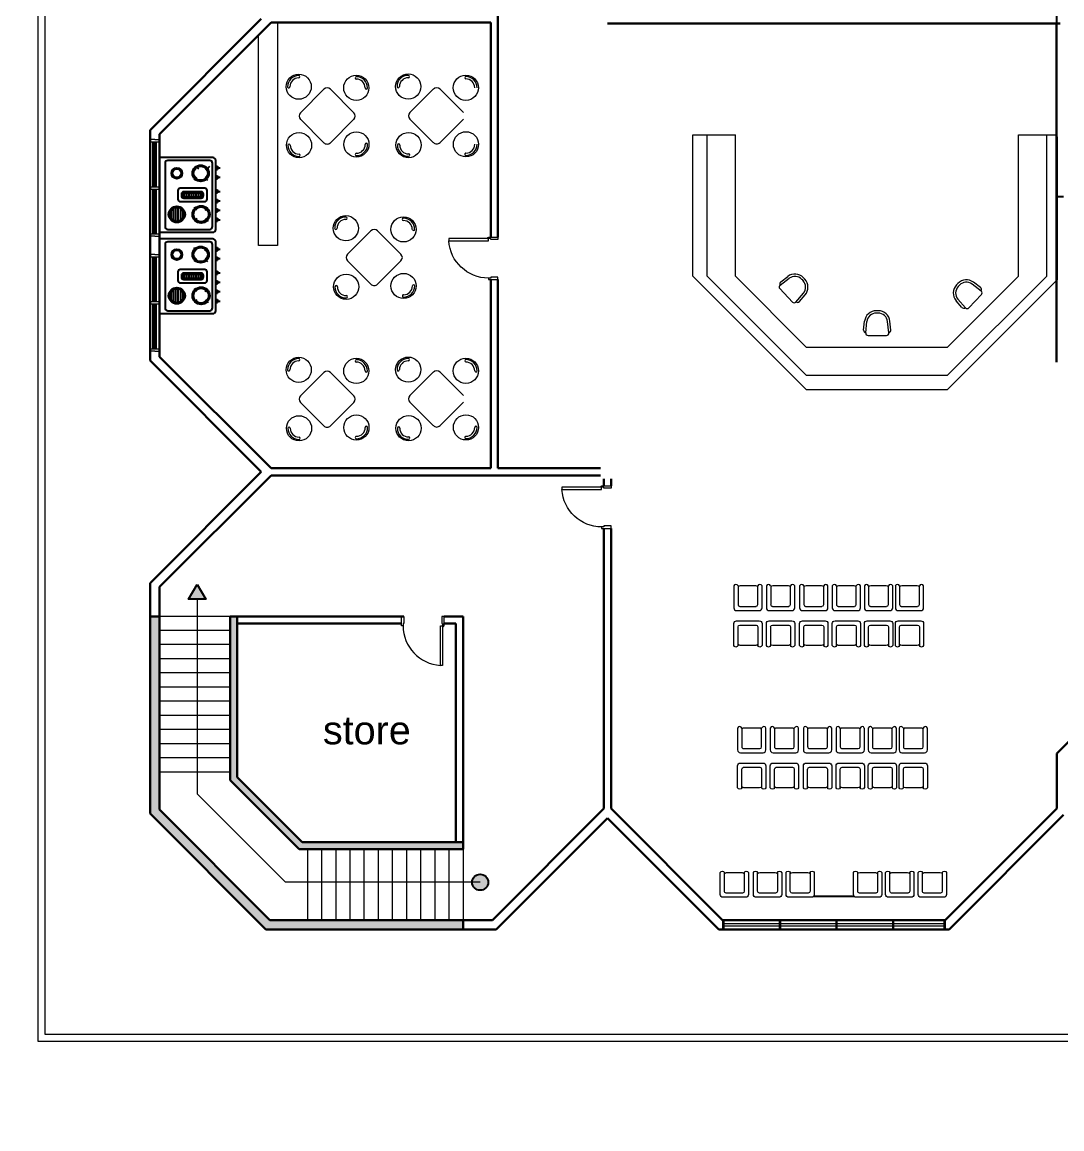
# Model space of a CAD drawing. Extents: x -59 to 582, y -1177 to 100.
# Drawn here: x 178.44 to 200.48, y -261.08 to -237.62 of the extents above; entities that cross this region are included whole.
import ezdxf

# ---------------------------------------------------------------- set-up
doc = ezdxf.new("R2010")
doc.units = 0
doc.header["$LTSCALE"] = 0.15
doc.layers.get('0').update_dxf_attribs({"color": 252})
for name, color, linetype in [('0 sockets', 252, 'Continuous'), ('C1', 252, 'Continuous'), ('d1', 252, 'Continuous'), ('FIX', 252, 'Continuous'), ('grocol', 252, 'Continuous')]:
    doc.layers.add(name, color=color, linetype=linetype)
for name, color, linetype, lineweight in [('anal', 252, 'Continuous', 20), ('DOOR', 252, 'Continuous', 20), ('elev', 252, 'Continuous', 9), ('FUR', 252, 'Continuous', 9), ('wall', 252, 'Continuous', 30)]:
    doc.layers.add(name, color=color, linetype=linetype, lineweight=lineweight)
doc.styles.add('ROMAND', font='ROMAND.SHX')

# ---------------------------------------------------------------- blocks, each defined once
blk = doc.blocks.new('D90')
at = {"layer": 'DOOR'}
for points in [[(0.03, 0.2), (0.03, 1.04), (0.078, 1.04), (0.078, 0.2)], [(0.03, 0.2), (0, 0.2), (0, 0), (0.05, 0), (0.05, 0.15), (0.03, 0.15)], [(0.87, 0.2), (0.9, 0.2), (0.9, 0), (0.85, 0), (0.85, 0.15), (0.87, 0.15)]]:
    blk.add_lwpolyline(points, close=True, dxfattribs=at)
blk.add_circle((0.02, 0.21), 0.01, dxfattribs=at)
blk.add_arc((0.025, 0.197), 0.845, 0.2218, 86.3889, dxfattribs=at)
blk = doc.blocks.new('*X25')
at = {"color": 0}
for p, q in [((0.125, 0.561), (0.125, 0.644)), ((0.15, 0.538), (0.15, 0.667)), ((0.175, 0.529), (0.175, 0.676)), ((0.2, 0.529), (0.2, 0.676)), ((0.225, 0.538), (0.225, 0.667)), ((0.25, 0.562), (0.25, 0.643))]:
    blk.add_line(p, q, dxfattribs=at)
blk = doc.blocks.new('ARCH')
at = {"layer": 'd1'}
for points in [[(8.7, 336.614), (8.519, 336.3), (8.881, 336.3)], [(14.87, 330.3, 1), (14.53, 330.3, 1)]]:
    blk.add_hatch(color=256, dxfattribs=at).paths.add_polyline_path(points)
at = {"layer": 'wall'}
h = blk.add_hatch(color=256, dxfattribs=at)
h.paths.add_polyline_path([(14.337, 331), (14.337, 331.15), (14.187, 331.15), (10.925, 331.15), (9.55, 332.525), (9.55, 335.787), (9.55, 335.937), (9.4, 335.937), (9.4, 332.463), (10.863, 331)], flags=17)
h.paths.add_polyline_path([(14.337, 329.4), (14.337, 329.5), (10.241, 329.5), (7.9, 331.841), (7.9, 335.937), (7.8, 335.937), (7.8, 331.659), (10.059, 329.4)])
h.paths.add_polyline_path([(10.059, 329.4), (10.159, 329.3), (14.337, 329.3), (14.337, 329.4)])
h.paths.add_polyline_path([(7.7, 331.759), (7.8, 331.659), (7.8, 335.937), (7.7, 335.937)])
at = {"layer": 'anal'}
for p, q in [((5.325, 326.925), (5.325, 377.4)), ((5.475, 327.075), (5.475, 368.325)), ((7.8, 346.042), (7.7, 346.042)), ((7.8, 346.042), (7.9, 346.042)), ((19.212, 343.146), (19.212, 346.146)), ((19.212, 346.146), (20.112, 346.146)), ((19.512, 343.146), (19.512, 346.146)), ((20.112, 343.146), (20.112, 346.146)), ((26.112, 343.146), (26.112, 346.146)), ((26.112, 346.146), (26.937, 346.146)), ((26.712, 343.146), (26.712, 346.146)), ((26.937, 346.1), (26.937, 343.071)), ((7.7, 345.992), (7.9, 345.992)), ((7.76, 345.042), (7.76, 345.992)), ((7.785, 345.042), (7.785, 345.992)), ((7.8, 345.992), (7.9, 345.992)), ((7.815, 345.042), (7.815, 345.992)), ((7.84, 345.042), (7.84, 345.992)), ((7.7, 345.042), (7.9, 345.042)), ((7.7, 344.992), (7.9, 344.992)), ((7.76, 344.042), (7.76, 344.992)), ((7.785, 344.042), (7.785, 344.992)), ((7.815, 344.042), (7.815, 344.992)), ((7.84, 344.042), (7.84, 344.992)), ((7.9, 345.042), (7.9, 344.992)), ((7.7, 344.042), (7.9, 344.042)), ((7.8, 343.992), (7.7, 343.992)), ((7.8, 344.042), (7.9, 344.042)), ((7.8, 343.992), (7.9, 343.992)), ((7.8, 343.608), (7.7, 343.608)), ((7.7, 343.558), (7.9, 343.558)), ((7.76, 342.608), (7.76, 343.558)), ((7.785, 342.608), (7.785, 343.558)), ((7.8, 343.608), (7.9, 343.608)), ((7.8, 343.558), (7.9, 343.558)), ((7.815, 342.608), (7.815, 343.558)), ((7.84, 342.608), (7.84, 343.558)), ((21.612, 340.746), (19.212, 343.146)), ((21.612, 341.046), (19.512, 343.146)), ((20.112, 343.146), (21.612, 341.646)), ((24.612, 341.646), (26.112, 343.146)), ((26.712, 343.146), (24.612, 341.046)), ((24.612, 340.746), (26.937, 343.071)), ((7.7, 342.608), (7.9, 342.608)), ((7.7, 342.558), (7.9, 342.558)), ((7.76, 341.608), (7.76, 342.558)), ((7.785, 341.608), (7.785, 342.558)), ((7.815, 341.608), (7.815, 342.558)), ((7.84, 341.608), (7.84, 342.558)), ((7.9, 342.608), (7.9, 342.558)), ((7.7, 341.608), (7.9, 341.608)), ((7.8, 341.558), (7.7, 341.558)), ((7.8, 341.608), (7.9, 341.608)), ((7.8, 341.558), (7.9, 341.558)), ((21.612, 341.646), (24.612, 341.646)), ((21.612, 341.046), (24.612, 341.046)), ((21.612, 340.746), (24.612, 340.746)), ((19.841, 329.5), (19.841, 329.3)), ((19.866, 329.5), (19.866, 329.3)), ((19.866, 329.425), (21.037, 329.425)), ((19.866, 329.425), (21.037, 329.425)), ((19.866, 329.375), (21.037, 329.375)), ((19.866, 329.375), (21.037, 329.375)), ((21.041, 329.5), (21.041, 329.3)), ((21.066, 329.5), (21.066, 329.3)), ((21.066, 329.425), (22.237, 329.425)), ((21.066, 329.425), (22.237, 329.425)), ((21.066, 329.375), (22.237, 329.375)), ((21.066, 329.375), (22.237, 329.375)), ((22.241, 329.5), (22.241, 329.3)), ((22.266, 329.5), (22.266, 329.3)), ((22.266, 329.425), (23.437, 329.425)), ((22.266, 329.425), (23.437, 329.425)), ((22.266, 329.375), (23.437, 329.375)), ((22.266, 329.375), (23.437, 329.375)), ((23.441, 329.5), (23.441, 329.3)), ((23.466, 329.5), (23.466, 329.3)), ((23.466, 329.425), (24.534, 329.425)), ((23.466, 329.375), (24.534, 329.375)), ((24.534, 329.5), (24.534, 329.3)), ((24.559, 329.5), (24.559, 329.3)), ((27.525, 327.075), (5.475, 327.075)), ((28.875, 326.925), (5.325, 326.925))]:
    blk.add_line(p, q, dxfattribs=at)
at = {"layer": 'C1'}
blk.add_line((22.633, 330), (21.767, 330), dxfattribs=at)
at = {"layer": 'd1'}
blk.add_lwpolyline([(8.7, 336.614), (8.881, 336.3), (8.519, 336.3)], close=True, dxfattribs=at)
blk.add_circle((14.7, 330.3), 0.17, dxfattribs=at)
at = {"layer": 'elev'}
for p, q in [((8.7, 336.3), (8.7, 332.173)), ((9.4, 335.937), (7.9, 335.937)), ((9.4, 335.637), (7.9, 335.637)), ((9.4, 335.337), (7.9, 335.337)), ((9.4, 335.037), (7.9, 335.037)), ((9.4, 334.737), (7.9, 334.737)), ((9.4, 334.437), (7.9, 334.437)), ((9.4, 334.137), (7.9, 334.137)), ((9.4, 333.837), (7.9, 333.837)), ((9.4, 333.537), (7.9, 333.537)), ((9.4, 333.237), (7.9, 333.237)), ((9.4, 332.937), (7.9, 332.937)), ((9.4, 332.637), (7.9, 332.637)), ((10.573, 330.3), (8.7, 332.173)), ((11.037, 331), (11.037, 329.5)), ((11.337, 331), (11.337, 329.5)), ((11.637, 331), (11.637, 329.5)), ((11.937, 331), (11.937, 329.5)), ((12.237, 331), (12.237, 329.5)), ((12.537, 331), (12.537, 329.5)), ((12.837, 331), (12.837, 329.5)), ((13.137, 331), (13.137, 329.5)), ((13.437, 331), (13.437, 329.5)), ((13.737, 331), (13.737, 329.5)), ((14.037, 331), (14.037, 329.5)), ((14.337, 331), (14.337, 329.5)), ((14.7, 330.3), (10.573, 330.3))]:
    blk.add_line(p, q, dxfattribs=at)
at = {"layer": 'FIX', "ltscale": 1000}
for p, q in [((9.033, 345.662), (7.9, 345.662)), ((8.965, 345.6), (8.079, 345.6)), ((9.093, 344.138), (9.093, 345.602)), ((8.019, 345.54), (8.019, 344.2)), ((8.733, 345.417), (8.675, 345.476)), ((8.909, 345.417), (8.968, 345.476)), ((9.025, 344.2), (9.025, 345.54)), ((9.128, 345.476), (9.128, 345.411)), ((8.686, 345.241), (8.628, 345.182)), ((8.863, 345.241), (8.921, 345.182)), ((9.128, 345.276), (9.128, 345.211)), ((8.421, 344.91), (8.421, 344.83)), ((8.471, 344.91), (8.471, 344.83)), ((8.521, 344.91), (8.521, 344.83)), ((8.571, 344.91), (8.571, 344.83)), ((8.621, 344.91), (8.621, 344.83)), ((8.671, 344.91), (8.671, 344.83)), ((8.721, 344.91), (8.721, 344.83)), ((8.771, 344.91), (8.771, 344.83)), ((9.128, 344.976), (9.128, 344.911)), ((9.128, 344.776), (9.128, 344.711)), ((8.695, 344.545), (8.636, 344.604)), ((8.871, 344.545), (8.93, 344.604)), ((9.128, 344.576), (9.128, 344.511)), ((9.128, 344.376), (9.128, 344.311)), ((8.079, 344.14), (8.965, 344.14)), ((8.695, 344.369), (8.636, 344.31)), ((8.871, 344.369), (8.93, 344.31)), ((7.9, 344.078), (9.033, 344.078)), ((9.033, 343.937), (7.9, 343.937)), ((8.019, 343.816), (8.019, 342.475)), ((8.965, 343.876), (8.079, 343.876)), ((8.686, 343.693), (8.628, 343.751)), ((8.863, 343.693), (8.921, 343.751)), ((9.025, 342.475), (9.025, 343.816)), ((9.093, 342.414), (9.093, 343.877)), ((9.128, 343.752), (9.128, 343.687)), ((8.686, 343.516), (8.628, 343.458)), ((8.863, 343.516), (8.921, 343.458)), ((9.128, 343.552), (9.128, 343.487)), ((9.128, 343.252), (9.128, 343.187)), ((8.421, 343.186), (8.421, 343.106)), ((8.471, 343.186), (8.471, 343.106)), ((8.521, 343.186), (8.521, 343.106)), ((8.571, 343.186), (8.571, 343.106)), ((8.621, 343.186), (8.621, 343.106)), ((8.671, 343.186), (8.671, 343.106)), ((8.721, 343.186), (8.721, 343.106)), ((8.771, 343.186), (8.771, 343.106)), ((9.128, 343.052), (9.128, 342.987)), ((8.695, 342.821), (8.636, 342.879)), ((8.871, 342.821), (8.93, 342.879)), ((9.128, 342.852), (9.128, 342.787)), ((8.695, 342.644), (8.636, 342.586)), ((8.871, 342.644), (8.93, 342.586)), ((9.128, 342.652), (9.128, 342.587)), ((7.9, 342.354), (9.033, 342.354)), ((8.079, 342.415), (8.965, 342.415))]:
    blk.add_line(p, q, dxfattribs=at)
for points in [[(9.093, 345.476), (9.128, 345.476)], [(9.093, 345.444), (9.187, 345.444)], [(9.093, 345.411), (9.128, 345.411)], [(9.093, 345.276), (9.128, 345.276)], [(9.093, 345.244), (9.187, 345.244)], [(9.093, 345.211), (9.128, 345.211)], [(9.093, 344.976), (9.128, 344.976)], [(9.093, 344.944), (9.187, 344.944)], [(9.093, 344.911), (9.128, 344.911)], [(9.093, 344.776), (9.128, 344.776)], [(9.093, 344.744), (9.187, 344.744)], [(9.093, 344.711), (9.128, 344.711)], [(9.093, 344.576), (9.128, 344.576)], [(9.093, 344.544), (9.187, 344.544)], [(9.093, 344.511), (9.128, 344.511)], [(9.093, 344.376), (9.128, 344.376)], [(9.093, 344.344), (9.187, 344.344)], [(9.093, 344.311), (9.128, 344.311)], [(9.093, 343.752), (9.128, 343.752)], [(9.093, 343.719), (9.187, 343.719)], [(9.093, 343.687), (9.128, 343.687)], [(9.093, 343.552), (9.128, 343.552)], [(9.093, 343.519), (9.187, 343.519)], [(9.093, 343.487), (9.128, 343.487)], [(9.093, 343.252), (9.128, 343.252)], [(9.093, 343.219), (9.187, 343.219)], [(9.093, 343.187), (9.128, 343.187)], [(9.093, 343.052), (9.128, 343.052)], [(9.093, 343.019), (9.187, 343.019)], [(9.093, 342.987), (9.128, 342.987)], [(9.093, 342.852), (9.128, 342.852)], [(9.093, 342.819), (9.187, 342.819)], [(9.093, 342.787), (9.128, 342.787)], [(9.093, 342.652), (9.128, 342.652)], [(9.093, 342.619), (9.187, 342.619)], [(9.093, 342.587), (9.128, 342.587)]]:
    blk.add_lwpolyline(points, dxfattribs=at)
for points in [[(8.291, 344.962), (8.291, 344.777, 0.414214), (8.341, 344.727), (8.86, 344.727, 0.414214), (8.91, 344.777), (8.91, 344.962, 0.414214), (8.86, 345.012), (8.341, 345.012, 0.414214)], [(8.366, 344.887), (8.366, 344.853, 0.414214), (8.416, 344.803), (8.784, 344.803, 0.414214), (8.834, 344.853), (8.834, 344.887, 0.414214), (8.784, 344.937), (8.416, 344.937, 0.414214)], [(8.393, 344.887), (8.393, 344.853, 0.414214), (8.416, 344.83), (8.784, 344.83, 0.414214), (8.807, 344.853), (8.807, 344.887, 0.414214), (8.784, 344.91), (8.416, 344.91, 0.414214)], [(8.291, 343.238), (8.291, 343.053, 0.414214), (8.341, 343.003), (8.86, 343.003, 0.414214), (8.91, 343.053), (8.91, 343.238, 0.414214), (8.86, 343.288), (8.341, 343.288, 0.414214)], [(8.366, 343.163), (8.366, 343.129, 0.414214), (8.416, 343.079), (8.784, 343.079, 0.414214), (8.834, 343.129), (8.834, 343.163, 0.414214), (8.784, 343.213), (8.416, 343.213, 0.414214)], [(8.393, 343.163), (8.393, 343.129, 0.414214), (8.416, 343.106), (8.784, 343.106, 0.414214), (8.807, 343.129), (8.807, 343.163, 0.414214), (8.784, 343.186), (8.416, 343.186, 0.414214)]]:
    blk.add_lwpolyline(points, format="xyb", close=True, dxfattribs=at)
for centre, radius in [((8.268, 345.329), 0.116), ((8.268, 345.329), 0.0914), ((8.774, 345.329), 0.174), ((8.774, 345.329), 0.149), ((8.268, 344.457), 0.174), ((8.268, 344.457), 0.149), ((8.783, 344.457), 0.183), ((8.783, 344.457), 0.158), ((8.268, 343.605), 0.116), ((8.268, 343.605), 0.0914), ((8.774, 343.605), 0.174), ((8.774, 343.605), 0.149), ((8.268, 342.733), 0.174), ((8.268, 342.733), 0.149), ((8.783, 342.733), 0.183), ((8.783, 342.733), 0.158)]:
    blk.add_circle(centre, radius, dxfattribs=at)
for centre, start, end in [((8.079, 345.54), 90, 180), ((8.965, 345.54), 0, 90), ((9.033, 345.602), 0, 90), ((8.079, 344.2), 180, 270), ((8.965, 344.2), 270, 0), ((9.033, 344.138), 270, 0), ((9.033, 343.877), 0, 90), ((8.079, 343.816), 90, 180), ((8.965, 343.816), 0, 90), ((8.079, 342.475), 180, 270), ((8.965, 342.475), 270, 0), ((9.033, 342.414), 270, 0)]:
    blk.add_arc(centre, 0.06, start, end, dxfattribs=at)
at = {"layer": 'FUR'}
for p, q in [((10.4, 348.525), (10.4, 343.8)), ((10, 343.8), (10, 348.259)), ((10.89, 346.613), (11.385, 347.108)), ((11.526, 347.108), (12.021, 346.613)), ((13.212, 346.616), (13.707, 347.111)), ((13.849, 347.111), (14.344, 346.616)), ((11.385, 345.977), (10.89, 346.472)), ((12.021, 346.472), (11.526, 345.977)), ((13.707, 345.979), (13.212, 346.474)), ((14.344, 346.474), (13.849, 345.979)), ((11.89, 343.613), (12.385, 344.108)), ((12.526, 344.108), (13.021, 343.613)), ((10.4, 343.8), (10, 343.8)), ((12.385, 342.977), (11.89, 343.472)), ((13.021, 343.472), (12.526, 342.977)), ((21.059, 342.956), (21.253, 343.103)), ((21.073, 343.03), (21.223, 343.143)), ((21.519, 343.081), (21.547, 343.051)), ((21.555, 343.115), (21.583, 343.085)), ((24.828, 342.991), (24.8, 342.962)), ((25.324, 342.833), (25.13, 342.979)), ((25.31, 342.906), (25.16, 343.019)), ((21.321, 342.598), (21.053, 342.883)), ((21.395, 342.599), (21.553, 342.784)), ((21.469, 342.609), (21.591, 342.751)), ((24.864, 342.957), (24.836, 342.927)), ((25.062, 342.474), (25.33, 342.759)), ((24.914, 342.485), (24.792, 342.628)), ((24.988, 342.475), (24.83, 342.66)), ((23.14, 342.416), (23.099, 342.416)), ((23.14, 342.366), (23.099, 342.366)), ((22.83, 342.006), (22.85, 342.193)), ((22.874, 341.945), (22.9, 342.187)), ((23.365, 341.945), (23.339, 342.187)), ((23.408, 342.006), (23.388, 342.193)), ((22.924, 341.891), (23.315, 341.891)), ((10.89, 340.613), (11.385, 341.108)), ((11.526, 341.108), (12.021, 340.613)), ((13.212, 340.616), (13.707, 341.111)), ((13.849, 341.111), (14.344, 340.616)), ((11.385, 339.977), (10.89, 340.472)), ((12.021, 340.472), (11.526, 339.977)), ((13.707, 339.979), (13.212, 340.474)), ((14.344, 340.474), (13.849, 339.979)), ((20.078, 336.584), (20.078, 336.119)), ((20.168, 336.582), (20.168, 336.187)), ((20.543, 336.584), (20.213, 336.584)), ((20.588, 336.187), (20.588, 336.582)), ((20.678, 336.119), (20.678, 336.584)), ((20.77, 336.584), (20.77, 336.119)), ((20.86, 336.582), (20.86, 336.187)), ((21.235, 336.584), (20.905, 336.584)), ((21.28, 336.187), (21.28, 336.582)), ((21.37, 336.119), (21.37, 336.584)), ((21.474, 336.584), (21.474, 336.119)), ((21.564, 336.582), (21.564, 336.187)), ((21.939, 336.584), (21.609, 336.584)), ((21.984, 336.187), (21.984, 336.582)), ((22.074, 336.119), (22.074, 336.584)), ((22.165, 336.584), (22.165, 336.119)), ((22.255, 336.582), (22.255, 336.187)), ((22.63, 336.584), (22.3, 336.584)), ((22.675, 336.187), (22.675, 336.582)), ((22.765, 336.119), (22.765, 336.584)), ((22.847, 336.584), (22.847, 336.119)), ((22.937, 336.582), (22.937, 336.187)), ((23.312, 336.584), (22.982, 336.584)), ((23.357, 336.187), (23.357, 336.582)), ((23.447, 336.119), (23.447, 336.584)), ((23.503, 336.584), (23.503, 336.119)), ((23.593, 336.582), (23.593, 336.187)), ((23.968, 336.584), (23.638, 336.584)), ((24.013, 336.187), (24.013, 336.582)), ((24.103, 336.119), (24.103, 336.584)), ((20.138, 336.059), (20.618, 336.059)), ((20.205, 336.149), (20.55, 336.149)), ((20.83, 336.059), (21.31, 336.059)), ((20.897, 336.149), (21.242, 336.149)), ((21.534, 336.059), (22.014, 336.059)), ((21.601, 336.149), (21.946, 336.149)), ((22.225, 336.059), (22.705, 336.059)), ((22.293, 336.149), (22.638, 336.149)), ((22.907, 336.059), (23.387, 336.059)), ((22.974, 336.149), (23.319, 336.149)), ((23.563, 336.059), (24.043, 336.059)), ((23.63, 336.149), (23.975, 336.149)), ((20.078, 335.318), (20.078, 335.783)), ((20.138, 335.843), (20.618, 335.843)), ((20.168, 335.32), (20.168, 335.715)), ((20.205, 335.753), (20.55, 335.753)), ((20.588, 335.715), (20.588, 335.32)), ((20.678, 335.783), (20.678, 335.318)), ((20.77, 335.318), (20.77, 335.783)), ((20.83, 335.843), (21.31, 335.843)), ((20.86, 335.32), (20.86, 335.715)), ((20.897, 335.753), (21.242, 335.753)), ((21.28, 335.715), (21.28, 335.32)), ((21.37, 335.783), (21.37, 335.318)), ((21.474, 335.318), (21.474, 335.783)), ((21.534, 335.843), (22.014, 335.843)), ((21.564, 335.32), (21.564, 335.715)), ((21.601, 335.753), (21.946, 335.753)), ((21.984, 335.715), (21.984, 335.32)), ((22.074, 335.783), (22.074, 335.318)), ((22.165, 335.318), (22.165, 335.783)), ((22.225, 335.843), (22.705, 335.843)), ((22.255, 335.32), (22.255, 335.715)), ((22.293, 335.753), (22.638, 335.753)), ((22.675, 335.715), (22.675, 335.32)), ((22.765, 335.783), (22.765, 335.318)), ((22.847, 335.318), (22.847, 335.783)), ((22.907, 335.843), (23.387, 335.843)), ((22.937, 335.32), (22.937, 335.715)), ((22.974, 335.753), (23.319, 335.753)), ((23.357, 335.715), (23.357, 335.32)), ((23.447, 335.783), (23.447, 335.318)), ((23.503, 335.318), (23.503, 335.783)), ((23.563, 335.843), (24.043, 335.843)), ((23.593, 335.32), (23.593, 335.715)), ((23.63, 335.753), (23.975, 335.753)), ((24.013, 335.715), (24.013, 335.32)), ((24.103, 335.783), (24.103, 335.318)), ((20.543, 335.318), (20.213, 335.318)), ((21.235, 335.318), (20.905, 335.318)), ((21.939, 335.318), (21.609, 335.318)), ((22.63, 335.318), (22.3, 335.318)), ((23.312, 335.318), (22.982, 335.318)), ((23.968, 335.318), (23.638, 335.318)), ((20.158, 333.569), (20.158, 333.104)), ((20.248, 333.567), (20.248, 333.172)), ((20.623, 333.569), (20.293, 333.569)), ((20.668, 333.172), (20.668, 333.567)), ((20.758, 333.104), (20.758, 333.569)), ((20.85, 333.569), (20.85, 333.104)), ((20.94, 333.567), (20.94, 333.172)), ((21.315, 333.569), (20.985, 333.569)), ((21.36, 333.172), (21.36, 333.567)), ((21.45, 333.104), (21.45, 333.569)), ((21.554, 333.569), (21.554, 333.104)), ((21.644, 333.567), (21.644, 333.172)), ((22.019, 333.569), (21.689, 333.569)), ((22.064, 333.172), (22.064, 333.567)), ((22.154, 333.104), (22.154, 333.569)), ((22.246, 333.569), (22.246, 333.104)), ((22.336, 333.567), (22.336, 333.172)), ((22.711, 333.569), (22.381, 333.569)), ((22.756, 333.172), (22.756, 333.567)), ((22.846, 333.104), (22.846, 333.569)), ((22.928, 333.569), (22.928, 333.104)), ((23.018, 333.567), (23.018, 333.172)), ((23.393, 333.569), (23.063, 333.569)), ((23.438, 333.172), (23.438, 333.567)), ((23.528, 333.104), (23.528, 333.569)), ((23.583, 333.569), (23.583, 333.104)), ((23.673, 333.567), (23.673, 333.172)), ((24.048, 333.569), (23.718, 333.569)), ((24.093, 333.172), (24.093, 333.567)), ((24.183, 333.104), (24.183, 333.569)), ((20.286, 333.134), (20.631, 333.134)), ((20.978, 333.134), (21.323, 333.134)), ((21.682, 333.134), (22.027, 333.134)), ((22.373, 333.134), (22.718, 333.134)), ((23.055, 333.134), (23.4, 333.134)), ((23.711, 333.134), (24.056, 333.134)), ((20.218, 333.044), (20.698, 333.044)), ((20.91, 333.044), (21.39, 333.044)), ((21.614, 333.044), (22.094, 333.044)), ((22.306, 333.044), (22.786, 333.044)), ((22.988, 333.044), (23.468, 333.044)), ((23.643, 333.044), (24.123, 333.044)), ((20.158, 332.303), (20.158, 332.768)), ((20.218, 332.828), (20.698, 332.828)), ((20.248, 332.305), (20.248, 332.701)), ((20.286, 332.738), (20.631, 332.738)), ((20.668, 332.701), (20.668, 332.305)), ((20.758, 332.768), (20.758, 332.303)), ((20.85, 332.303), (20.85, 332.768)), ((20.91, 332.828), (21.39, 332.828)), ((20.94, 332.305), (20.94, 332.701)), ((20.978, 332.738), (21.323, 332.738)), ((21.36, 332.701), (21.36, 332.305)), ((21.45, 332.768), (21.45, 332.303)), ((21.554, 332.303), (21.554, 332.768)), ((21.614, 332.828), (22.094, 332.828)), ((21.644, 332.305), (21.644, 332.701)), ((21.682, 332.738), (22.027, 332.738)), ((22.064, 332.701), (22.064, 332.305)), ((22.154, 332.768), (22.154, 332.303)), ((22.246, 332.303), (22.246, 332.768)), ((22.306, 332.828), (22.786, 332.828)), ((22.336, 332.305), (22.336, 332.701)), ((22.373, 332.738), (22.718, 332.738)), ((22.756, 332.701), (22.756, 332.305)), ((22.846, 332.768), (22.846, 332.303)), ((22.928, 332.303), (22.928, 332.768)), ((22.988, 332.828), (23.468, 332.828)), ((23.018, 332.305), (23.018, 332.701)), ((23.055, 332.738), (23.4, 332.738)), ((23.438, 332.701), (23.438, 332.305)), ((23.528, 332.768), (23.528, 332.303)), ((23.583, 332.303), (23.583, 332.768)), ((23.643, 332.828), (24.123, 332.828)), ((23.673, 332.305), (23.673, 332.701)), ((23.711, 332.738), (24.056, 332.738)), ((24.093, 332.701), (24.093, 332.305)), ((24.183, 332.768), (24.183, 332.303)), ((20.623, 332.303), (20.293, 332.303)), ((21.315, 332.303), (20.985, 332.303)), ((22.019, 332.303), (21.689, 332.303)), ((22.711, 332.303), (22.381, 332.303)), ((23.393, 332.303), (23.063, 332.303)), ((24.048, 332.303), (23.718, 332.303)), ((19.789, 330.042), (19.789, 330.507)), ((19.879, 330.11), (19.879, 330.505)), ((19.924, 330.507), (20.254, 330.507)), ((20.299, 330.505), (20.299, 330.11)), ((20.389, 330.507), (20.389, 330.042)), ((20.493, 330.042), (20.493, 330.507)), ((20.583, 330.11), (20.583, 330.505)), ((20.628, 330.507), (20.958, 330.507)), ((21.003, 330.505), (21.003, 330.11)), ((21.093, 330.507), (21.093, 330.042)), ((21.185, 330.042), (21.185, 330.507)), ((21.275, 330.11), (21.275, 330.505)), ((21.32, 330.507), (21.65, 330.507)), ((21.695, 330.505), (21.695, 330.11)), ((21.785, 330.507), (21.785, 330.042)), ((22.615, 330.042), (22.615, 330.507)), ((22.705, 330.11), (22.705, 330.505)), ((22.75, 330.507), (23.08, 330.507)), ((23.125, 330.505), (23.125, 330.11)), ((23.215, 330.507), (23.215, 330.042)), ((23.297, 330.042), (23.297, 330.507)), ((23.387, 330.11), (23.387, 330.505)), ((23.432, 330.507), (23.762, 330.507)), ((23.807, 330.505), (23.807, 330.11)), ((23.897, 330.507), (23.897, 330.042)), ((23.989, 330.042), (23.989, 330.507)), ((24.079, 330.11), (24.079, 330.505)), ((24.124, 330.507), (24.454, 330.507)), ((24.499, 330.505), (24.499, 330.11)), ((24.589, 330.507), (24.589, 330.042)), ((20.261, 330.072), (19.916, 330.072)), ((20.965, 330.072), (20.62, 330.072)), ((21.657, 330.072), (21.312, 330.072)), ((23.088, 330.072), (22.743, 330.072)), ((23.77, 330.072), (23.425, 330.072)), ((24.461, 330.072), (24.116, 330.072)), ((20.329, 329.982), (19.849, 329.982)), ((21.033, 329.982), (20.553, 329.982)), ((21.725, 329.982), (21.245, 329.982)), ((23.155, 329.982), (22.675, 329.982)), ((23.837, 329.982), (23.357, 329.982)), ((24.529, 329.982), (24.049, 329.982))]:
    blk.add_line(p, q, dxfattribs=at)
for centre in [(10.853, 347.163), (13.175, 347.166), (12.074, 347.139), (14.397, 347.141), (10.859, 345.923), (12.076, 345.94), (13.182, 345.926), (14.399, 345.942), (11.853, 344.163), (13.074, 344.139), (13.076, 342.94), (11.859, 342.923), (10.853, 341.163), (12.074, 341.139), (13.175, 341.166), (14.397, 341.141), (10.859, 339.923), (12.076, 339.94), (13.182, 339.926), (14.399, 339.942)]:
    blk.add_circle(centre, 0.267, dxfattribs=at)
for centre, radius, start, end in [((10.853, 347.163), 0.237, 89.9577, 179.9577), ((10.853, 347.163), 0.187, 89.9577, 179.9577), ((10.853, 347.375), 0.025, 269.9577, 89.9577), ((12.074, 347.351), 0.025, 90, 270), ((12.074, 347.139), 0.237, 360, 90), ((12.074, 347.139), 0.187, 360, 90), ((13.175, 347.166), 0.237, 89.9577, 179.9577), ((13.175, 347.166), 0.187, 89.9577, 179.9577), ((13.176, 347.378), 0.025, 269.9577, 89.9577), ((14.397, 347.354), 0.025, 90, 270), ((14.397, 347.141), 0.237, 360, 90), ((14.397, 347.141), 0.187, 360, 90), ((10.64, 347.163), 0.025, 179.9577, 359.9577), ((11.455, 347.037), 0.1, 45, 135), ((12.287, 347.139), 0.025, 180, 360), ((12.963, 347.166), 0.025, 179.9577, 359.9577), ((13.778, 347.04), 0.1, 45, 135), ((10.96, 346.542), 0.1, 135, 225), ((11.95, 346.542), 0.1, 315, 45), ((13.283, 346.545), 0.1, 135, 225), ((10.647, 345.923), 0.025, 0, 180), ((10.859, 345.923), 0.237, 180, 270), ((10.859, 345.923), 0.187, 180, 270), ((11.455, 346.047), 0.1, 225, 315), ((12.076, 345.94), 0.237, 270.0423, 0.0423), ((12.076, 345.94), 0.187, 270.0423, 0.0423), ((12.288, 345.94), 0.025, 0.0423, 180.0423), ((12.969, 345.926), 0.025, 0, 180), ((13.182, 345.926), 0.237, 180, 270), ((13.182, 345.926), 0.187, 180, 270), ((13.778, 346.05), 0.1, 225, 315), ((14.399, 345.942), 0.187, 270.0423, 0.0423), ((14.399, 345.942), 0.237, 270.0423, 0.0423), ((10.859, 345.711), 0.025, 270, 90), ((12.076, 345.727), 0.025, 90.0423, 270.0423), ((13.182, 345.714), 0.025, 270, 90), ((14.399, 345.73), 0.025, 90.0423, 270.0423), ((11.853, 344.163), 0.237, 89.9577, 179.9577), ((11.853, 344.375), 0.025, 269.9577, 89.9577), ((13.074, 344.351), 0.025, 90, 270), ((13.074, 344.139), 0.237, 360, 90), ((11.64, 344.163), 0.025, 179.9577, 359.9577), ((11.853, 344.163), 0.187, 89.9577, 179.9577), ((12.455, 344.037), 0.1, 45, 135), ((13.074, 344.139), 0.187, 360, 90), ((13.287, 344.139), 0.025, 180, 360), ((11.96, 343.542), 0.1, 135, 225), ((12.95, 343.542), 0.1, 315, 45), ((12.455, 343.047), 0.1, 225, 315), ((13.288, 342.94), 0.025, 0.0423, 180.0423), ((21.103, 342.99), 0.05, 127.1117, 223.2547), ((21.373, 342.943), 0.25, 43.2547, 127.1117), ((21.373, 342.943), 0.2, 43.2547, 127.1117), ((21.401, 342.914), 0.2, 319.3977, 43.2547), ((21.401, 342.914), 0.25, 319.3977, 43.2547), ((25.01, 342.82), 0.25, 52.8883, 136.7453), ((25.01, 342.82), 0.2, 52.8883, 136.7453), ((11.647, 342.923), 0.025, 0, 180), ((11.859, 342.923), 0.237, 180, 270), ((11.859, 342.923), 0.187, 180, 270), ((11.859, 342.711), 0.025, 270, 90), ((13.076, 342.727), 0.025, 90.0423, 270.0423), ((13.076, 342.94), 0.237, 270.0423, 0.0423), ((13.076, 342.94), 0.187, 270.0423, 0.0423), ((21.09, 342.917), 0.05, 128.285, 223.2547), ((24.982, 342.79), 0.25, 136.7453, 220.6023), ((24.982, 342.79), 0.2, 136.7453, 220.6023), ((25.28, 342.866), 0.05, 316.7453, 52.8883), ((25.293, 342.793), 0.05, 316.7453, 51.715), ((21.357, 342.632), 0.05, 223.2547, 318.2244), ((21.431, 342.641), 0.05, 223.2547, 319.3977), ((23.099, 342.166), 0.25, 90, 173.857), ((23.099, 342.166), 0.2, 90, 173.857), ((23.14, 342.166), 0.25, 6.143, 90), ((23.14, 342.166), 0.2, 6.143, 90), ((24.952, 342.518), 0.05, 220.6023, 316.7453), ((25.026, 342.509), 0.05, 221.7756, 316.7453), ((22.88, 342.001), 0.05, 173.857, 270), ((22.924, 341.941), 0.05, 175.0303, 270), ((23.315, 341.941), 0.05, 270, 4.9697), ((23.359, 342.001), 0.05, 270, 6.143), ((10.853, 341.163), 0.237, 89.9577, 179.9577), ((10.853, 341.163), 0.187, 89.9577, 179.9577), ((10.853, 341.375), 0.025, 269.9577, 89.9577), ((12.074, 341.351), 0.025, 90, 270), ((12.074, 341.139), 0.237, 360, 90), ((12.074, 341.139), 0.187, 360, 90), ((13.175, 341.166), 0.237, 89.9577, 179.9577), ((13.175, 341.166), 0.187, 89.9577, 179.9577), ((13.176, 341.378), 0.025, 269.9577, 89.9577), ((14.397, 341.354), 0.025, 90, 270), ((14.397, 341.141), 0.237, 360, 90), ((14.397, 341.141), 0.187, 360, 90), ((10.64, 341.163), 0.025, 179.9577, 359.9577), ((11.455, 341.037), 0.1, 45, 135), ((12.287, 341.139), 0.025, 180, 360), ((12.963, 341.166), 0.025, 179.9577, 359.9577), ((13.778, 341.04), 0.1, 45, 135), ((14.609, 341.141), 0.025, 180, 360), ((10.96, 340.542), 0.1, 135, 225), ((11.95, 340.542), 0.1, 315, 45), ((13.283, 340.545), 0.1, 135, 225), ((10.647, 339.923), 0.025, 0, 180), ((10.859, 339.923), 0.237, 180, 270), ((10.859, 339.923), 0.187, 180, 270), ((11.455, 340.047), 0.1, 225, 315), ((12.076, 339.94), 0.237, 270.0423, 0.0423), ((12.076, 339.94), 0.187, 270.0423, 0.0423), ((12.288, 339.94), 0.025, 0.0423, 180.0423), ((12.969, 339.926), 0.025, 0, 180), ((13.182, 339.926), 0.237, 180, 270), ((13.182, 339.926), 0.187, 180, 270), ((13.778, 340.05), 0.1, 225, 315), ((14.399, 339.942), 0.187, 270.0423, 0.0423), ((14.399, 339.942), 0.237, 270.0423, 0.0423), ((14.611, 339.943), 0.025, 0.0423, 180.0423), ((10.859, 339.711), 0.025, 270, 90), ((12.076, 339.727), 0.025, 90.0423, 270.0423), ((13.182, 339.714), 0.025, 270, 90), ((14.399, 339.73), 0.025, 90.0423, 270.0423)]:
    blk.add_arc(centre, radius, start, end, dxfattribs=at)
for centre, major_axis, start_param, end_param in [((20.122, 336.567), (-0.0339, 0.0339), 4.256093, 6.69338), ((20.213, 336.524), (-0.0424, 0.0424), -0.785398, 0.062664), ((20.543, 336.524), (0.0424, 0.0424), 6.220521, 7.068583), ((20.633, 336.567), (0.0339, 0.0339), 5.87299, 8.310278), ((20.814, 336.567), (-0.0339, 0.0339), 4.256093, 6.69338), ((20.905, 336.524), (-0.0424, 0.0424), -0.785398, 0.062664), ((21.235, 336.524), (0.0424, 0.0424), 6.220521, 7.068583), ((21.325, 336.567), (0.0339, 0.0339), 5.87299, 8.310278), ((21.518, 336.567), (-0.0339, 0.0339), 4.256093, 6.69338), ((21.609, 336.524), (-0.0424, 0.0424), -0.785398, 0.062664), ((21.939, 336.524), (0.0424, 0.0424), 6.220521, 7.068583), ((22.029, 336.567), (0.0339, 0.0339), 5.87299, 8.310278), ((22.21, 336.567), (-0.0339, 0.0339), 4.256093, 6.69338), ((22.3, 336.524), (-0.0424, 0.0424), -0.785398, 0.062664), ((22.63, 336.524), (0.0424, 0.0424), 6.220521, 7.068583), ((22.721, 336.567), (0.0339, 0.0339), 5.87299, 8.310278), ((22.892, 336.567), (-0.0339, 0.0339), 4.256093, 6.69338), ((22.982, 336.524), (-0.0424, 0.0424), -0.785398, 0.062664), ((23.312, 336.524), (0.0424, 0.0424), 6.220521, 7.068583), ((23.402, 336.567), (0.0339, 0.0339), 5.87299, 8.310278), ((23.547, 336.567), (-0.0339, 0.0339), 4.256093, 6.69338), ((23.638, 336.524), (-0.0424, 0.0424), -0.785398, 0.062664), ((23.968, 336.524), (0.0424, 0.0424), 6.220521, 7.068583), ((24.058, 336.567), (0.0339, 0.0339), 5.87299, 8.310278), ((20.205, 336.187), (0.0265, 0.0265), 2.356194, 3.926991), ((20.55, 336.187), (0.0265, 0.0265), 3.926991, 5.497787), ((20.897, 336.187), (0.0265, 0.0265), 2.356194, 3.926991), ((21.242, 336.187), (0.0265, 0.0265), 3.926991, 5.497787), ((21.601, 336.187), (0.0265, 0.0265), 2.356194, 3.926991), ((21.946, 336.187), (0.0265, 0.0265), 3.926991, 5.497787), ((22.293, 336.187), (0.0265, 0.0265), 2.356194, 3.926991), ((22.638, 336.187), (0.0265, 0.0265), 3.926991, 5.497787), ((22.974, 336.187), (0.0265, 0.0265), 2.356194, 3.926991), ((23.319, 336.187), (0.0265, 0.0265), 3.926991, 5.497787), ((23.63, 336.187), (0.0265, 0.0265), 2.356194, 3.926991), ((23.975, 336.187), (0.0265, 0.0265), 3.926991, 5.497787), ((20.138, 336.119), (-0.0424, 0.0424), 0.785398, 2.356194), ((20.618, 336.119), (0.0424, 0.0424), 3.926991, 5.497787), ((20.83, 336.119), (-0.0424, 0.0424), 0.785398, 2.356194), ((21.31, 336.119), (0.0424, 0.0424), 3.926991, 5.497787), ((21.534, 336.119), (-0.0424, 0.0424), 0.785398, 2.356194), ((22.014, 336.119), (0.0424, 0.0424), 3.926991, 5.497787), ((22.225, 336.119), (-0.0424, 0.0424), 0.785398, 2.356194), ((22.705, 336.119), (0.0424, 0.0424), 3.926991, 5.497787), ((22.907, 336.119), (-0.0424, 0.0424), 0.785398, 2.356194), ((23.387, 336.119), (0.0424, 0.0424), 3.926991, 5.497787), ((23.563, 336.119), (-0.0424, 0.0424), 0.785398, 2.356194), ((24.043, 336.119), (0.0424, 0.0424), 3.926991, 5.497787), ((20.203, 333.552), (-0.0339, 0.0339), 4.256093, 6.69338), ((20.714, 333.552), (0.0339, 0.0339), 5.87299, 8.310278), ((20.895, 333.552), (-0.0339, 0.0339), 4.256093, 6.69338), ((21.406, 333.552), (0.0339, 0.0339), 5.87299, 8.310278), ((21.599, 333.552), (-0.0339, 0.0339), 4.256093, 6.69338), ((22.109, 333.552), (0.0339, 0.0339), 5.87299, 8.310278), ((22.291, 333.552), (-0.0339, 0.0339), 4.256093, 6.69338), ((22.801, 333.552), (0.0339, 0.0339), 5.87299, 8.310278), ((22.972, 333.552), (-0.0339, 0.0339), 4.256093, 6.69338), ((23.483, 333.552), (0.0339, 0.0339), 5.87299, 8.310278), ((23.628, 333.552), (-0.0339, 0.0339), 4.256093, 6.69338), ((24.139, 333.552), (0.0339, 0.0339), 5.87299, 8.310278), ((20.293, 333.509), (-0.0424, 0.0424), -0.785398, 0.062664), ((20.623, 333.509), (0.0424, 0.0424), 6.220521, 7.068583), ((20.985, 333.509), (-0.0424, 0.0424), -0.785398, 0.062664), ((21.315, 333.509), (0.0424, 0.0424), 6.220521, 7.068583), ((21.689, 333.509), (-0.0424, 0.0424), -0.785398, 0.062664), ((22.019, 333.509), (0.0424, 0.0424), 6.220521, 7.068583), ((22.381, 333.509), (-0.0424, 0.0424), -0.785398, 0.062664), ((22.711, 333.509), (0.0424, 0.0424), 6.220521, 7.068583), ((23.063, 333.509), (-0.0424, 0.0424), -0.785398, 0.062664), ((23.393, 333.509), (0.0424, 0.0424), 6.220521, 7.068583), ((23.718, 333.509), (-0.0424, 0.0424), -0.785398, 0.062664), ((24.048, 333.509), (0.0424, 0.0424), 6.220521, 7.068583), ((20.286, 333.172), (0.0265, 0.0265), 2.356194, 3.926991), ((20.631, 333.172), (0.0265, 0.0265), 3.926991, 5.497787), ((20.978, 333.172), (0.0265, 0.0265), 2.356194, 3.926991), ((21.323, 333.172), (0.0265, 0.0265), 3.926991, 5.497787), ((21.682, 333.172), (0.0265, 0.0265), 2.356194, 3.926991), ((22.027, 333.172), (0.0265, 0.0265), 3.926991, 5.497787), ((22.373, 333.172), (0.0265, 0.0265), 2.356194, 3.926991), ((22.718, 333.172), (0.0265, 0.0265), 3.926991, 5.497787), ((23.055, 333.172), (0.0265, 0.0265), 2.356194, 3.926991), ((23.4, 333.172), (0.0265, 0.0265), 3.926991, 5.497787), ((23.711, 333.172), (0.0265, 0.0265), 2.356194, 3.926991), ((24.056, 333.172), (0.0265, 0.0265), 3.926991, 5.497787), ((20.218, 333.104), (-0.0424, 0.0424), 0.785398, 2.356194), ((20.698, 333.104), (0.0424, 0.0424), 3.926991, 5.497787), ((20.91, 333.104), (-0.0424, 0.0424), 0.785398, 2.356194), ((21.39, 333.104), (0.0424, 0.0424), 3.926991, 5.497787), ((21.614, 333.104), (-0.0424, 0.0424), 0.785398, 2.356194), ((22.094, 333.104), (0.0424, 0.0424), 3.926991, 5.497787), ((22.306, 333.104), (-0.0424, 0.0424), 0.785398, 2.356194), ((22.786, 333.104), (0.0424, 0.0424), 3.926991, 5.497787), ((22.988, 333.104), (-0.0424, 0.0424), 0.785398, 2.356194), ((23.468, 333.104), (0.0424, 0.0424), 3.926991, 5.497787), ((23.643, 333.104), (-0.0424, 0.0424), 0.785398, 2.356194), ((24.123, 333.104), (0.0424, 0.0424), 3.926991, 5.497787)]:
    blk.add_ellipse(centre, major_axis=major_axis, ratio=1, start_param=start_param, end_param=end_param, dxfattribs=at)
at = {"layer": 'FUR', "extrusion": (0, 0, -1)}
for centre, major_axis, start_param, end_param in [((20.138, 335.783), (0.0424, 0.0424), 3.926991, 5.497787), ((20.205, 335.715), (0.0265, 0.0265), 3.926991, 5.497787), ((20.55, 335.715), (0.0265, 0.0265), -0.785398, 0.785398), ((20.618, 335.783), (-0.0424, 0.0424), 0.785398, 2.356194), ((20.83, 335.783), (0.0424, 0.0424), 3.926991, 5.497787), ((20.897, 335.715), (0.0265, 0.0265), 3.926991, 5.497787), ((21.242, 335.715), (0.0265, 0.0265), -0.785398, 0.785398), ((21.31, 335.783), (-0.0424, 0.0424), 0.785398, 2.356194), ((21.534, 335.783), (0.0424, 0.0424), 3.926991, 5.497787), ((21.601, 335.715), (0.0265, 0.0265), 3.926991, 5.497787), ((21.946, 335.715), (0.0265, 0.0265), -0.785398, 0.785398), ((22.014, 335.783), (-0.0424, 0.0424), 0.785398, 2.356194), ((22.225, 335.783), (0.0424, 0.0424), 3.926991, 5.497787), ((22.293, 335.715), (0.0265, 0.0265), 3.926991, 5.497787), ((22.638, 335.715), (0.0265, 0.0265), -0.785398, 0.785398), ((22.705, 335.783), (-0.0424, 0.0424), 0.785398, 2.356194), ((22.907, 335.783), (0.0424, 0.0424), 3.926991, 5.497787), ((22.974, 335.715), (0.0265, 0.0265), 3.926991, 5.497787), ((23.319, 335.715), (0.0265, 0.0265), -0.785398, 0.785398), ((23.387, 335.783), (-0.0424, 0.0424), 0.785398, 2.356194), ((23.563, 335.783), (0.0424, 0.0424), 3.926991, 5.497787), ((23.63, 335.715), (0.0265, 0.0265), 3.926991, 5.497787), ((23.975, 335.715), (0.0265, 0.0265), -0.785398, 0.785398), ((24.043, 335.783), (-0.0424, 0.0424), 0.785398, 2.356194), ((20.122, 335.335), (0.0339, 0.0339), 1.1145, 3.551788), ((20.213, 335.378), (0.0424, 0.0424), 2.356194, 3.204257), ((20.543, 335.378), (-0.0424, 0.0424), 3.078929, 3.926991), ((20.633, 335.335), (-0.0339, 0.0339), 2.731397, 5.168685), ((20.814, 335.335), (0.0339, 0.0339), 1.1145, 3.551788), ((20.905, 335.378), (0.0424, 0.0424), 2.356194, 3.204257), ((21.235, 335.378), (-0.0424, 0.0424), 3.078929, 3.926991), ((21.325, 335.335), (-0.0339, 0.0339), 2.731397, 5.168685), ((21.518, 335.335), (0.0339, 0.0339), 1.1145, 3.551788), ((21.609, 335.378), (0.0424, 0.0424), 2.356194, 3.204257), ((21.939, 335.378), (-0.0424, 0.0424), 3.078929, 3.926991), ((22.029, 335.335), (-0.0339, 0.0339), 2.731397, 5.168685), ((22.21, 335.335), (0.0339, 0.0339), 1.1145, 3.551788), ((22.3, 335.378), (0.0424, 0.0424), 2.356194, 3.204257), ((22.63, 335.378), (-0.0424, 0.0424), 3.078929, 3.926991), ((22.721, 335.335), (-0.0339, 0.0339), 2.731397, 5.168685), ((22.892, 335.335), (0.0339, 0.0339), 1.1145, 3.551788), ((22.982, 335.378), (0.0424, 0.0424), 2.356194, 3.204257), ((23.312, 335.378), (-0.0424, 0.0424), 3.078929, 3.926991), ((23.402, 335.335), (-0.0339, 0.0339), 2.731397, 5.168685), ((23.547, 335.335), (0.0339, 0.0339), 1.1145, 3.551788), ((23.638, 335.378), (0.0424, 0.0424), 2.356194, 3.204257), ((23.968, 335.378), (-0.0424, 0.0424), 3.078929, 3.926991), ((24.058, 335.335), (-0.0339, 0.0339), 2.731397, 5.168685), ((20.218, 332.768), (0.0424, 0.0424), 3.926991, 5.497787), ((20.286, 332.701), (0.0265, 0.0265), 3.926991, 5.497787), ((20.631, 332.701), (0.0265, 0.0265), -0.785398, 0.785398), ((20.698, 332.768), (-0.0424, 0.0424), 0.785398, 2.356194), ((20.91, 332.768), (0.0424, 0.0424), 3.926991, 5.497787), ((20.978, 332.701), (0.0265, 0.0265), 3.926991, 5.497787), ((21.323, 332.701), (0.0265, 0.0265), -0.785398, 0.785398), ((21.39, 332.768), (-0.0424, 0.0424), 0.785398, 2.356194), ((21.614, 332.768), (0.0424, 0.0424), 3.926991, 5.497787), ((21.682, 332.701), (0.0265, 0.0265), 3.926991, 5.497787), ((22.027, 332.701), (0.0265, 0.0265), -0.785398, 0.785398), ((22.094, 332.768), (-0.0424, 0.0424), 0.785398, 2.356194), ((22.306, 332.768), (0.0424, 0.0424), 3.926991, 5.497787), ((22.373, 332.701), (0.0265, 0.0265), 3.926991, 5.497787), ((22.718, 332.701), (0.0265, 0.0265), -0.785398, 0.785398), ((22.786, 332.768), (-0.0424, 0.0424), 0.785398, 2.356194), ((22.988, 332.768), (0.0424, 0.0424), 3.926991, 5.497787), ((23.055, 332.701), (0.0265, 0.0265), 3.926991, 5.497787), ((23.4, 332.701), (0.0265, 0.0265), -0.785398, 0.785398), ((23.468, 332.768), (-0.0424, 0.0424), 0.785398, 2.356194), ((23.643, 332.768), (0.0424, 0.0424), 3.926991, 5.497787), ((23.711, 332.701), (0.0265, 0.0265), 3.926991, 5.497787), ((24.056, 332.701), (0.0265, 0.0265), -0.785398, 0.785398), ((24.123, 332.768), (-0.0424, 0.0424), 0.785398, 2.356194), ((20.203, 332.321), (0.0339, 0.0339), 1.1145, 3.551788), ((20.293, 332.363), (0.0424, 0.0424), 2.356194, 3.204257), ((20.623, 332.363), (-0.0424, 0.0424), 3.078929, 3.926991), ((20.714, 332.321), (-0.0339, 0.0339), 2.731397, 5.168685), ((20.895, 332.321), (0.0339, 0.0339), 1.1145, 3.551788), ((20.985, 332.363), (0.0424, 0.0424), 2.356194, 3.204257), ((21.315, 332.363), (-0.0424, 0.0424), 3.078929, 3.926991), ((21.406, 332.321), (-0.0339, 0.0339), 2.731397, 5.168685), ((21.599, 332.321), (0.0339, 0.0339), 1.1145, 3.551788), ((21.689, 332.363), (0.0424, 0.0424), 2.356194, 3.204257), ((22.019, 332.363), (-0.0424, 0.0424), 3.078929, 3.926991), ((22.109, 332.321), (-0.0339, 0.0339), 2.731397, 5.168685), ((22.291, 332.321), (0.0339, 0.0339), 1.1145, 3.551788), ((22.381, 332.363), (0.0424, 0.0424), 2.356194, 3.204257), ((22.711, 332.363), (-0.0424, 0.0424), 3.078929, 3.926991), ((22.801, 332.321), (-0.0339, 0.0339), 2.731397, 5.168685), ((22.972, 332.321), (0.0339, 0.0339), 1.1145, 3.551788), ((23.063, 332.363), (0.0424, 0.0424), 2.356194, 3.204257), ((23.393, 332.363), (-0.0424, 0.0424), 3.078929, 3.926991), ((23.483, 332.321), (-0.0339, 0.0339), 2.731397, 5.168685), ((23.628, 332.321), (0.0339, 0.0339), 1.1145, 3.551788), ((23.718, 332.363), (0.0424, 0.0424), 2.356194, 3.204257), ((24.048, 332.363), (-0.0424, 0.0424), 3.078929, 3.926991), ((24.139, 332.321), (-0.0339, 0.0339), 2.731397, 5.168685), ((19.834, 330.49), (-0.0339, 0.0339), 5.87299, 8.310278), ((20.344, 330.49), (0.0339, 0.0339), 4.256093, 6.69338), ((20.537, 330.49), (-0.0339, 0.0339), 5.87299, 8.310278), ((21.048, 330.49), (0.0339, 0.0339), 4.256093, 6.69338), ((21.229, 330.49), (-0.0339, 0.0339), 5.87299, 8.310278), ((21.74, 330.49), (0.0339, 0.0339), 4.256093, 6.69338), ((22.66, 330.49), (-0.0339, 0.0339), 5.87299, 8.310278), ((23.171, 330.49), (0.0339, 0.0339), 4.256093, 6.69338), ((23.342, 330.49), (-0.0339, 0.0339), 5.87299, 8.310278), ((23.852, 330.49), (0.0339, 0.0339), 4.256093, 6.69338), ((24.034, 330.49), (-0.0339, 0.0339), 5.87299, 8.310278), ((24.544, 330.49), (0.0339, 0.0339), 4.256093, 6.69338), ((19.924, 330.447), (-0.0424, 0.0424), 6.220521, 7.068583), ((20.254, 330.447), (0.0424, 0.0424), -0.785398, 0.062664), ((20.628, 330.447), (-0.0424, 0.0424), 6.220521, 7.068583), ((20.958, 330.447), (0.0424, 0.0424), -0.785398, 0.062664), ((21.32, 330.447), (-0.0424, 0.0424), 6.220521, 7.068583), ((21.65, 330.447), (0.0424, 0.0424), -0.785398, 0.062664), ((22.75, 330.447), (-0.0424, 0.0424), 6.220521, 7.068583), ((23.08, 330.447), (0.0424, 0.0424), -0.785398, 0.062664), ((23.432, 330.447), (-0.0424, 0.0424), 6.220521, 7.068583), ((23.762, 330.447), (0.0424, 0.0424), -0.785398, 0.062664), ((24.124, 330.447), (-0.0424, 0.0424), 6.220521, 7.068583), ((24.454, 330.447), (0.0424, 0.0424), -0.785398, 0.062664), ((19.916, 330.11), (0.0265, 0.0265), 2.356194, 3.926991), ((20.261, 330.11), (0.0265, 0.0265), 0.785398, 2.356194), ((20.62, 330.11), (0.0265, 0.0265), 2.356194, 3.926991), ((20.965, 330.11), (0.0265, 0.0265), 0.785398, 2.356194), ((21.312, 330.11), (0.0265, 0.0265), 2.356194, 3.926991), ((21.657, 330.11), (0.0265, 0.0265), 0.785398, 2.356194), ((22.743, 330.11), (0.0265, 0.0265), 2.356194, 3.926991), ((23.088, 330.11), (0.0265, 0.0265), 0.785398, 2.356194), ((23.425, 330.11), (0.0265, 0.0265), 2.356194, 3.926991), ((23.77, 330.11), (0.0265, 0.0265), 0.785398, 2.356194), ((24.116, 330.11), (0.0265, 0.0265), 2.356194, 3.926991), ((24.461, 330.11), (0.0265, 0.0265), 0.785398, 2.356194), ((19.849, 330.042), (-0.0424, 0.0424), 3.926991, 5.497787), ((20.329, 330.042), (0.0424, 0.0424), 0.785398, 2.356194), ((20.553, 330.042), (-0.0424, 0.0424), 3.926991, 5.497787), ((21.033, 330.042), (0.0424, 0.0424), 0.785398, 2.356194), ((21.245, 330.042), (-0.0424, 0.0424), 3.926991, 5.497787), ((21.725, 330.042), (0.0424, 0.0424), 0.785398, 2.356194), ((22.675, 330.042), (-0.0424, 0.0424), 3.926991, 5.497787), ((23.155, 330.042), (0.0424, 0.0424), 0.785398, 2.356194), ((23.357, 330.042), (-0.0424, 0.0424), 3.926991, 5.497787), ((23.837, 330.042), (0.0424, 0.0424), 0.785398, 2.356194), ((24.049, 330.042), (-0.0424, 0.0424), 3.926991, 5.497787), ((24.529, 330.042), (0.0424, 0.0424), 0.785398, 2.356194)]:
    blk.add_ellipse(centre, major_axis=major_axis, ratio=1, start_param=start_param, end_param=end_param, dxfattribs=at)
at = {"layer": 'grocol', "ltscale": 0.5}
for p, q in [((26.927, 344.826), (26.927, 348.67)), ((27.068, 344.826), (26.927, 344.826))]:
    blk.add_line(p, q, dxfattribs=at)
at = {"layer": 'wall'}
for p, q in [((15.075, 349.696), (15.075, 343.976)), ((7.7, 346.241), (10.059, 348.6)), ((27, 348.7), (17.4, 348.7)), ((7.9, 346.159), (10.266, 348.525)), ((10.266, 348.525), (14.925, 348.525)), ((14.925, 348.525), (14.925, 343.976)), ((27, 348.5), (17.4, 348.5)), ((26.923, 348.52), (26.923, 341.323)), ((7.7, 341.359), (7.7, 346.241)), ((7.9, 341.441), (7.9, 346.159)), ((14.925, 343.076), (14.925, 339.075)), ((15.075, 343.076), (15.075, 339.075)), ((10.059, 339), (7.7, 341.359)), ((10.266, 339.075), (7.9, 341.441)), ((7.7, 336.641), (10.059, 339)), ((10.266, 339.075), (14.925, 339.075)), ((15.075, 339.075), (17.25, 339.075)), ((7.9, 336.559), (10.266, 338.925)), ((10.266, 338.925), (17.25, 338.925)), ((17.325, 338.85), (17.325, 338.702)), ((17.475, 338.85), (17.475, 338.702)), ((17.325, 337.802), (17.325, 331.866)), ((17.475, 337.802), (17.475, 331.866)), ((7.7, 331.759), (7.7, 336.641)), ((7.9, 331.841), (7.9, 336.559)), ((7.9, 335.937), (7.7, 335.937)), ((9.4, 335.937), (13.084, 335.937)), ((9.4, 335.937), (9.4, 332.463)), ((9.55, 335.787), (9.55, 335.937)), ((13.934, 335.937), (14.337, 335.937)), ((14.337, 331), (14.337, 335.937)), ((9.55, 335.787), (13.034, 335.787)), ((9.55, 335.787), (9.55, 332.525)), ((13.934, 335.787), (14.187, 335.787)), ((14.187, 331.15), (14.187, 335.787)), ((29.369, 335.475), (26.925, 333.031)), ((26.925, 333.031), (26.925, 331.866)), ((10.863, 331), (9.4, 332.463)), ((10.925, 331.15), (9.55, 332.525)), ((10.159, 329.3), (7.7, 331.759)), ((10.241, 329.5), (7.9, 331.841)), ((17.325, 331.866), (14.959, 329.5)), ((19.841, 329.5), (17.475, 331.866)), ((26.925, 331.866), (24.559, 329.5)), ((27.071, 331.729), (24.641, 329.3)), ((17.4, 331.659), (15.041, 329.3)), ((19.759, 329.3), (17.4, 331.659)), ((14.337, 331), (10.863, 331)), ((14.187, 331.15), (10.925, 331.15)), ((14.187, 331.15), (14.337, 331.15)), ((14.959, 329.5), (10.241, 329.5)), ((14.337, 329.5), (14.337, 329.3)), ((24.559, 329.5), (19.841, 329.5)), ((15.041, 329.3), (10.159, 329.3)), ((24.641, 329.3), (19.759, 329.3))]:
    blk.add_line(p, q, dxfattribs=at)
at = {"layer": 'DOOR', "xscale": -1, "rotation": 90}
for p in [(15.075, 343.976), (17.475, 338.702)]:
    blk.add_blockref('D90', p, dxfattribs=at)
at = {"layer": 'DOOR', "rotation": 180}
blk.add_blockref('D90', (13.934, 335.937), dxfattribs=at)
at = {"layer": 'FIX', "ltscale": 1000, "xscale": -2, "yscale": 2, "zscale": 2, "rotation": 180}
for p in [(7.893, 345.662), (7.893, 343.937)]:
    blk.add_blockref('*X25', p, dxfattribs=at)
at = {"layer": 'd1', "insert": (11.366, 333.824), "char_height": 0.4, "width": 6.0636, "attachment_point": 1}
blk.add_mtext('{\\fArial|b0|i0|c0|p34;\\H1.5x;store}', dxfattribs=at)
blk = doc.blocks.new('WQ')
h = blk.add_hatch(color=6)
h.dxf.hatch_style = 1
h.paths.add_polyline_path([(-126.091, 5), (-126.091, -169.521), (126.091, -169.521), (126.091, 5)])
h.paths.add_polyline_path([(121.091, 0), (121.091, -164.521), (-121.091, -164.521), (-121.091, 0)], flags=16)
at = {"layer": '0 sockets', "color": 3, "style": 'ROMAND'}
blk.add_attdef('ACCESS_CONTROL', (-48.663, 7.622), '', height=7.973, dxfattribs=at)

msp = doc.modelspace()

# ---------------------------------------------------------------- block references
at = {"layer": '0 sockets', "color": 3}
for name, p in [('WQ', (240.152, -157.713)), ('ARCH', (173.448, -586.153))]:
    msp.add_blockref(name, p, dxfattribs=at)

doc.saveas('drawing.dxf')
